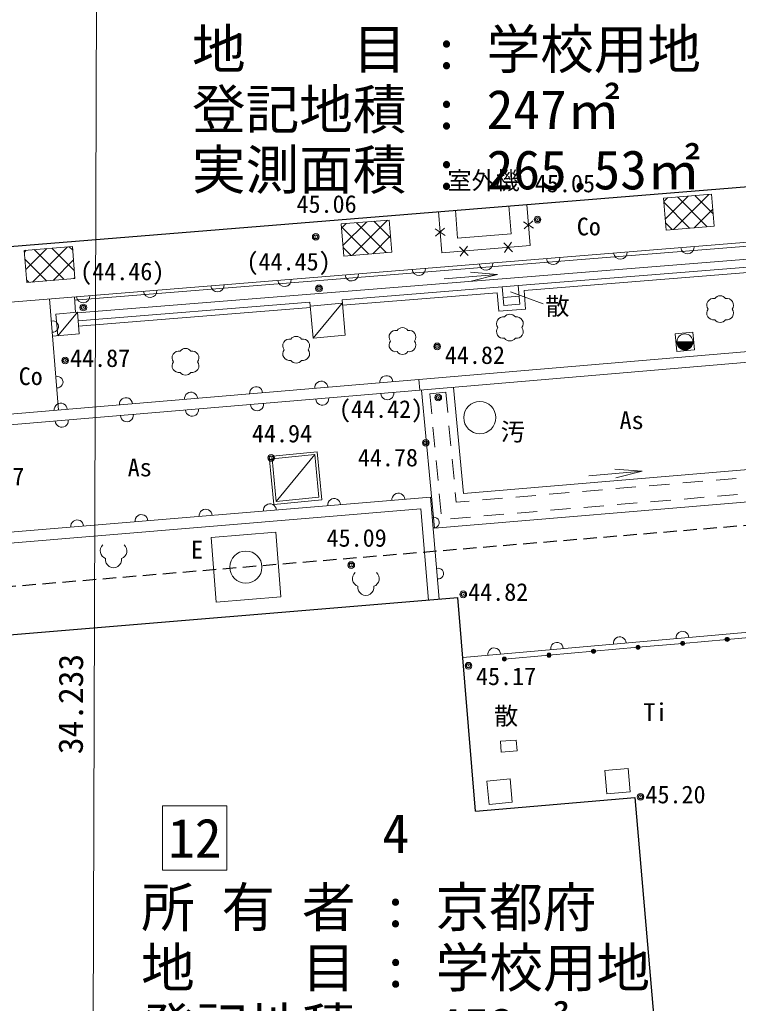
# Model space of a CAD drawing. Units: millimetres, scale not verified. Extents: x -29071210 to -28860960, y -117775216 to -117329466.
# Drawn here: x -28939786 to -28926377, y -117572019 to -117553674 of the extents above; entities that cross this region are included whole.
import ezdxf
from ezdxf.enums import TextEntityAlignment as Align

# ---------------------------------------------------------------- set-up
doc = ezdxf.new("R2010")
doc.units = ezdxf.units.MM
doc.header["$LTSCALE"] = 250
doc.header["$PDMODE"] = 32
doc.header["$PDSIZE"] = 125
doc.linetypes.add('USER4', pattern=[2.5, 1.5, -1])
doc.linetypes.add('USER6', pattern=[1.5, 1, -0.5])
for name, color, linetype, lineweight in [('S-SUV', 7, 'Continuous', 13), ('S-SUV-HTXT', 7, 'Continuous', 13), ('S-SUV-ROW', 7, 'Continuous', 15), ('S-SUV-SRVR', 3, 'Continuous', 13), ('S-SUV-STR', 1, 'Continuous', 25)]:
    doc.layers.add(name, color=color, linetype=linetype, lineweight=lineweight)
doc.styles.add('ＭＳ ゴシック', font='')
doc.styles.get('ＭＳ ゴシック').set_extended_font_data('MS Gothic')

# ---------------------------------------------------------------- blocks, each defined once
blk = doc.blocks.new('植樹')
at = {"color": 7, "linetype": 'Continuous', "lineweight": 13}
for centre, radius, start, end in [((-0.5, 0.3), 0.5, 79.16209, 216.8699), ((0, 0.5), 0.499, 35.63102, 144.36898), ((0.5, 0.3), 0.5, 323.1301, 100.83791), ((-0.5, -0.3), 0.5, 143.1301, 280.83791), ((0.5, -0.3), 0.5, 259.16209, 36.8699), ((0, -0.5), 0.499, 215.63102, 324.36898)]:
    blk.add_arc(centre, radius, start, end, dxfattribs=at)
blk = doc.blocks.new('ﾌﾟﾛｯﾄﾏｰｸ-03_1')
at = {"color": 3, "linetype": 'Continuous', "lineweight": 25}
blk.add_circle((0, 0), 0.5, dxfattribs=at)
at = {"color": 3}
blk.add_point((0, 0), dxfattribs=at)
blk = doc.blocks.new('園庭')
at = {"color": 7, "linetype": 'Continuous', "lineweight": 13}
for centre, start, end in [((-0.4, 0.4), 131.41945, 251.14243), ((0.4, 0.4), 288.85757, 48.58055), ((0, -0.25), 172.14016, 7.85984)]:
    blk.add_arc(centre, 0.6, start, end, dxfattribs=at)
blk = doc.blocks.new('open_arrow')
at = {"color": 0, "linetype": 'Continuous', "lineweight": -2}
blk.add_lwpolyline([(7.5, 1.25), (0, 0), (7.5, -1.25)], dxfattribs=at)
blk = doc.blocks.new('防犯灯')
at = {"color": 7, "linetype": 'Continuous', "lineweight": 13}
for p, q in [((-0.6, 0), (0.6, 0)), ((-0.6, -0.02), (0.6, -0.02)), ((-0.599, -0.04), (0.599, -0.04)), ((-0.597, -0.06), (0.597, -0.06)), ((-0.595, -0.08), (0.595, -0.08)), ((-0.592, -0.1), (0.592, -0.1)), ((-0.588, -0.12), (0.588, -0.12)), ((-0.583, -0.14), (0.583, -0.14)), ((-0.578, -0.16), (0.578, -0.16)), ((-0.572, -0.18), (0.572, -0.18)), ((0.566, -0.2), (-0.566, -0.2)), ((0.558, -0.22), (-0.558, -0.22)), ((0.55, -0.24), (-0.55, -0.24)), ((0.541, -0.26), (-0.541, -0.26)), ((0.531, -0.28), (-0.531, -0.28)), ((0.52, -0.3), (-0.52, -0.3)), ((0.508, -0.32), (-0.508, -0.32)), ((0.494, -0.34), (-0.494, -0.34)), ((0.48, -0.36), (-0.48, -0.36)), ((0.464, -0.38), (-0.464, -0.38)), ((-0.447, -0.4), (0.447, -0.4)), ((-0.428, -0.42), (0.428, -0.42)), ((-0.408, -0.44), (0.408, -0.44)), ((-0.385, -0.46), (0.385, -0.46)), ((-0.36, -0.48), (0.36, -0.48)), ((-0.332, -0.5), (0.332, -0.5)), ((-0.299, -0.52), (0.299, -0.52)), ((-0.262, -0.54), (0.262, -0.54)), ((-0.215, -0.56), (0.215, -0.56)), ((-0.154, -0.58), (0.154, -0.58))]:
    blk.add_line(p, q, dxfattribs=at)
blk.add_circle((0, 0), 0.6, dxfattribs=at)

msp = doc.modelspace()

# ---------------------------------------------------------------- hatches: boundary and pattern name
at = {"layer": 'S-SUV'}
h = msp.add_hatch(dxfattribs=at)
h.set_pattern_fill('USER', color=256, style=0, pattern_type=2)
h.set_pattern_definition([(44.99, (-28927246.9, -117557248.5), (-176.74, 176.81), []), (314.99, (-28927246.9, -117557248.5), (176.81, 176.74), [])])
h.paths.add_polyline_path([(-28926878.2, -117556928), (-28926829.7, -117557526.1), (-28927726.7, -117557598.8), (-28927775.2, -117557000.8)])
h = msp.add_hatch(dxfattribs=at)
h.set_pattern_fill('USER', color=256, style=0, pattern_type=2)
h.set_pattern_definition([(44.99, (-28933238.2, -117557726.7), (-176.74, 176.81), []), (314.99, (-28933238.2, -117557726.7), (176.81, 176.74), [])])
h.paths.add_polyline_path([(-28932889.3, -117557410.9), (-28932840.8, -117558009), (-28933737.8, -117558081.7), (-28933786.3, -117557483.7)])
h = msp.add_hatch(dxfattribs=at)
h.set_pattern_fill('USER', color=256, style=0, pattern_type=2)
h.set_pattern_definition([(44.99, (-28939229.6, -117558247.9), (-176.74, 176.81), []), (314.99, (-28939229.6, -117558247.9), (176.81, 176.74), [])])
h.paths.add_polyline_path([(-28938753.9, -117558501.9), (-28939650.9, -117558574.6), (-28939699.4, -117557976.6), (-28938802.4, -117557903.8)])

# ---------------------------------------------------------------- linework, layer by layer
for p, q in [((-28915596.6, -117556963.1), (-28948941.4, -117559667.9)), ((-28926878.2, -117556928), (-28927775.2, -117557000.8)), ((-28927775.2, -117557000.8), (-28927726.7, -117557598.8)), ((-28926829.7, -117557526.1), (-28926878.2, -117556928)), ((-28930659.7, -117557146.1), (-28930617.4, -117557667.9)), ((-28930259.8, -117557885.4), (-28930322, -117557118.7)), ((-28931974.2, -117557252.8), (-28931911.7, -117558023.7)), ((-28931656.5, -117557227), (-28931614.1, -117557748.7)), ((-28938760.2, -117558905.4), (-28921006.7, -117557483.1)), ((-28932889.3, -117557410.9), (-28933786.3, -117557483.7)), ((-28933786.3, -117557483.7), (-28933737.8, -117558081.7)), ((-28932840.8, -117558009), (-28932889.3, -117557410.9)), ((-28932036.6, -117557577.2), (-28931849.3, -117557699.2)), ((-28931860.4, -117557562.9), (-28932025.5, -117557713.5)), ((-28930197.3, -117557562.7), (-28930384.5, -117557441.4)), ((-28930373.5, -117557577), (-28930208.3, -117557427.2)), ((-28927726.7, -117557598.8), (-28926829.7, -117557526.1)), ((-28938707, -117559141.9), (-28920987.5, -117557722.3)), ((-28931614.1, -117557748.7), (-28930617.4, -117557667.9)), ((-28938802.4, -117557903.8), (-28939699.4, -117557976.6)), ((-28938753.9, -117558501.9), (-28938802.4, -117557903.8)), ((-28931911.7, -117558023.7), (-28930259.8, -117557885.4)), ((-28931579.1, -117557907.1), (-28931418.3, -117558071.1)), ((-28931564.3, -117558083.3), (-28931433.1, -117557894.9)), ((-28930753.1, -117557838), (-28930592.4, -117558001.9)), ((-28930738.4, -117558014.1), (-28930607.1, -117557825.8)), ((-28930483.6, -117558633.6), (-28920390.9, -117557825)), ((-28939699.4, -117557976.6), (-28939650.9, -117558574.6)), ((-28933737.8, -117558081.7), (-28932840.8, -117558009)), ((-28920967.6, -117557971.5), (-28930375.9, -117558725.3)), ((-28939650.9, -117558574.6), (-28938753.9, -117558501.9)), ((-28931867.6, -117558505.1), (-28930870.5, -117558429.2)), ((-28933771.6, -117558897), (-28930782.6, -117558657.5)), ((-28930782.6, -117558657.5), (-28930483.6, -117558633.6)), ((-28930755, -117559002.3), (-28930782.6, -117558657.5)), ((-28930456, -117558978.3), (-28930483.6, -117558633.6)), ((-28938741.7, -117559132.7), (-28938765.3, -117558842.4)), ((-28933763.1, -117558996.6), (-28930874.3, -117558765.2)), ((-28930846.7, -117559110), (-28930874.3, -117558765.2)), ((-28930766.6, -117558856.9), (-28930467.6, -117558832.9)), ((-28930348.3, -117559070), (-28930375.9, -117558725.3)), ((-28939059.9, -117560954.3), (-28939228.2, -117558880)), ((-28938694, -117559291.3), (-28934369.7, -117558944.9)), ((-28938685.4, -117559391), (-28934361.2, -117559044.5)), ((-28934369.7, -117558944.9), (-28934312.3, -117559612)), ((-28933766, -117558962.7), (-28934363.8, -117559014.2)), ((-28934312.3, -117559612), (-28933766, -117558962.7)), ((-28933714.5, -117559560.5), (-28933771.6, -117558897)), ((-28930456, -117558978.3), (-28930755, -117559002.3)), ((-28938708, -117559129.8), (-28939111, -117559164.7)), ((-28939111, -117559164.7), (-28939076.1, -117559567.8)), ((-28938708, -117559129.8), (-28939076.1, -117559567.8)), ((-28938673.1, -117559532.8), (-28938708, -117559129.8)), ((-28930348.3, -117559070), (-28930846.7, -117559110)), ((-28939171.7, -117559576), (-28938673.1, -117559532.8)), ((-28934312.3, -117559612), (-28933714.5, -117559560.5)), ((-28927226.1, -117559503.9), (-28927554.1, -117559534.9)), ((-28927554.1, -117559534.9), (-28927523.2, -117559862.9)), ((-28927195.1, -117559831.9), (-28927226.1, -117559503.9)), ((-28925864.2, -117559834.2), (-28932336.3, -117560386.7)), ((-28927523.2, -117559862.9), (-28927195.1, -117559831.9)), ((-28925851.6, -117560033.9), (-28932319.3, -117560586)), ((-28932336.1, -117560386.7), (-28947254.2, -117561645.9)), ((-28932319.3, -117560586), (-28932336.1, -117560386.7)), ((-28932319.3, -117560586), (-28947036.5, -117561828.3)), ((-28932290.6, -117560583.5), (-28932046.2, -117563156.8)), ((-28931692.8, -117560532.5), (-28931505, -117562509)), ((-28915993.4, -117561200), (-28931505, -117562509)), ((-28934236.1, -117561730.7), (-28935131.7, -117561819.4)), ((-28934280.9, -117561785.4), (-28935077, -117561864.2)), ((-28934998.2, -117562660.3), (-28934280.9, -117561785.4)), ((-28934202.1, -117562581.5), (-28934280.9, -117561785.4)), ((-28934147.4, -117562626.3), (-28934236.1, -117561730.7)), ((-28915943.6, -117561797.9), (-28932046.2, -117563156.8)), ((-28935131.7, -117561819.4), (-28935043, -117562715)), ((-28935077, -117561864.2), (-28934998.2, -117562660.3)), ((-28929169.4, -117562180.5), (-28928173, -117562096.4)), ((-28932121, -117562579), (-28942907, -117563479)), ((-28935043, -117562715), (-28934147.4, -117562626.3)), ((-28934998.2, -117562660.3), (-28934202.1, -117562581.5)), ((-28931960.1, -117564481.1), (-28932121, -117562579)), ((-28932303.5, -117562794.9), (-28942690.3, -117563661.6)), ((-28932159.4, -117564497.7), (-28932303.5, -117562794.9)), ((-28931517.2, -117565567.3), (-28925663.1, -117565049.8)), ((-28927416.8, -117565305.2), (-28926585.5, -117565231.7)), ((-28926585.5, -117565231.7), (-28925754.2, -117565158.2)), ((-28929910.7, -117565525.7), (-28929079.4, -117565452.2)), ((-28929079.4, -117565452.2), (-28928248.1, -117565378.7)), ((-28928248.1, -117565378.7), (-28927416.8, -117565305.2)), ((-28930742, -117565599.2), (-28929910.7, -117565525.7)), ((-28928432, -117567637.7), (-28928867, -117567676.7)), ((-28928867, -117567676.7), (-28928828, -117568111.7)), ((-28928393, -117568072.7), (-28928432, -117567637.7)), ((-28930633, -117567835), (-28931068, -117567874)), ((-28930594, -117568270), (-28930633, -117567835)), ((-28931068, -117567874), (-28931029, -117568309)), ((-28928828, -117568111.7), (-28928393, -117568072.7)), ((-28931029, -117568309), (-28930594, -117568270))]:
    msp.add_line(p, q, dxfattribs=at)
at = {"layer": 'S-SUV', "linetype": 'USER4'}
for p, q in [((-28931834.8, -117560623.7), (-28932133.4, -117560652.1)), ((-28932133.4, -117560652.1), (-28931910.9, -117562994.9)), ((-28931834.8, -117560623.7), (-28931640.3, -117562671)), ((-28915831.5, -117561336.9), (-28931640.3, -117562671)), ((-28915806.6, -117561635.8), (-28931910.9, -117562994.9))]:
    msp.add_line(p, q, dxfattribs=at)
at = {"layer": 'S-SUV'}
for points in [[(-28935009.5, -117563233.5), (-28936215.5, -117563328.5), (-28936120.5, -117564534.5), (-28934914.5, -117564439.5)], [(-28930814, -117567129.8), (-28930519.5, -117567109.5), (-28930505.5, -117567312.7), (-28930800, -117567333)]]:
    msp.add_lwpolyline(points, close=True, dxfattribs=at)
for centre in [(-28931201, -117561096), (-28935565, -117563884)]:
    msp.add_circle(centre, 300, dxfattribs=at)
for centre, radius, start, end in [((-28927326.7, -117557913.9), 125.7, 184.95309, 4.32191), ((-28929832.3, -117558117.1), 125.7, 184.95309, 4.32191), ((-28928579.5, -117558015.5), 125.7, 184.95309, 4.32191), ((-28932337.9, -117558320.4), 125.7, 184.95309, 4.32191), ((-28931085.1, -117558218.8), 125.7, 184.95309, 4.32191), ((-28933590.7, -117558422), 125.7, 184.95309, 4.32191), ((-28936096.3, -117558625.2), 125.7, 184.95309, 4.32191), ((-28934843.5, -117558523.6), 125.7, 184.95309, 4.32191), ((-28938601.8, -117558828.5), 125.7, 184.95309, 4.32191), ((-28937349.1, -117558726.9), 125.7, 184.95309, 4.32191), ((-28939167, -117559397), 105.8, 264.18776, 105.08723), ((-28939082.9, -117560434.1), 105.8, 264.18776, 105.08723), ((-28932943.9, -117560435), 122, 3.40722, 186.24262), ((-28935374.2, -117560640.1), 122, 3.40722, 186.24262), ((-28934159, -117560537.6), 122, 3.40722, 186.24262), ((-28936589.3, -117560742.7), 122, 3.40722, 186.24262), ((-28932926.4, -117560640.3), 122, 183.39244, 6.25741), ((-28939019.6, -117560947.8), 122, 3.40722, 186.24262), ((-28937804.4, -117560845.3), 122, 3.40722, 186.24262), ((-28935356.1, -117560845.4), 122, 183.39244, 6.25741), ((-28934141.2, -117560742.8), 122, 183.39244, 6.25741), ((-28937785.7, -117561050.5), 122, 183.39244, 6.25741), ((-28936570.9, -117560947.9), 122, 183.39244, 6.25741), ((-28939000.5, -117561153), 122, 183.39244, 6.25741), ((-28932720.6, -117562624.4), 120.3, 2.55587, 186.98372), ((-28935117.5, -117562824.4), 120.3, 2.55587, 186.98372), ((-28933919.1, -117562724.4), 120.3, 2.55587, 186.98372), ((-28937514.4, -117563024.4), 120.3, 2.55587, 186.98372), ((-28936315.9, -117562924.4), 120.3, 2.55587, 186.98372), ((-28938712.8, -117563124.4), 120.3, 2.55587, 186.98372), ((-28932054.8, -117563052.3), 98.9, 259.5634, 110.10574), ((-28931974.4, -117564003.4), 98.9, 259.5634, 110.10574), ((-28927419.9, -117565197.8), 117.8, 1.52763, 188.57618), ((-28929761.6, -117565404.8), 117.8, 1.52763, 188.57618), ((-28928590.8, -117565301.3), 117.8, 1.52763, 188.57618), ((-28927416.8, -117565305.2), 37.5, 0, 180), ((-28927416.8, -117565305.2), 25, 0, 180), ((-28926585.5, -117565231.7), 37.5, 0, 180), ((-28926585.5, -117565231.7), 37.5, 180, 0), ((-28926585.5, -117565231.7), 25, 0, 180), ((-28926585.5, -117565231.7), 25, 180, 0), ((-28926585.5, -117565231.7), 12.5, 0, 180), ((-28926585.5, -117565231.7), 12.5, 180, 0), ((-28930932.4, -117565508.3), 117.8, 1.52763, 188.57618), ((-28929079.4, -117565452.2), 37.5, 0, 180), ((-28929079.4, -117565452.2), 37.5, 180, 0), ((-28929079.4, -117565452.2), 25, 0, 180), ((-28929079.4, -117565452.2), 25, 180, 0), ((-28929079.4, -117565452.2), 12.5, 0, 180), ((-28929079.4, -117565452.2), 12.5, 180, 0), ((-28928248.1, -117565378.7), 37.5, 0, 180), ((-28928248.1, -117565378.7), 37.5, 180, 0), ((-28928248.1, -117565378.7), 25, 0, 180), ((-28928248.1, -117565378.7), 25, 180, 0), ((-28928248.1, -117565378.7), 12.5, 0, 180), ((-28928248.1, -117565378.7), 12.5, 180, 0), ((-28927416.8, -117565305.2), 37.5, 180, 0), ((-28927416.8, -117565305.2), 25, 180, 0), ((-28927416.8, -117565305.2), 12.5, 0, 180), ((-28927416.8, -117565305.2), 12.5, 180, 0), ((-28930742, -117565599.2), 37.5, 0, 180), ((-28930742, -117565599.2), 37.5, 180, 0), ((-28930742, -117565599.2), 25, 0, 180), ((-28930742, -117565599.2), 25, 180, 0), ((-28930742, -117565599.2), 12.5, 0, 180), ((-28930742, -117565599.2), 12.5, 180, 0), ((-28929910.7, -117565525.7), 37.5, 0, 180), ((-28929910.7, -117565525.7), 37.5, 180, 0), ((-28929910.7, -117565525.7), 25, 0, 180), ((-28929910.7, -117565525.7), 25, 180, 0), ((-28929910.7, -117565525.7), 12.5, 0, 180), ((-28929910.7, -117565525.7), 12.5, 180, 0)]:
    msp.add_arc(centre, radius, start, end, dxfattribs=at)
at = {"layer": 'S-SUV-HTXT'}
msp.add_line((-28930625.5, -117558747.1), (-28930018.3, -117558970.8), dxfattribs=at)
at = {"layer": 'S-SUV-HTXT', "lineweight": 15}
msp.add_lwpolyline([(-28935919.1, -117568338.2), (-28937119.1, -117568338.2), (-28937119.1, -117569538.2), (-28935919.1, -117569538.2)], close=True, dxfattribs=at)
at = {"layer": 'S-SUV-ROW'}
msp.add_line((-28938446.7, -117581812.8), (-28938334.1, -117547880.1), dxfattribs=at)
at = {"layer": 'S-SUV-STR'}
for p, q in [((-28954007, -117559040), (-28915396, -117555908)), ((-28946759, -117565713), (-28931610, -117564452)), ((-28931278.5, -117568434.9), (-28931610, -117564452)), ((-28931278.5, -117568434.9), (-28928305.5, -117568182.4)), ((-28928305.5, -117568182.4), (-28926769, -117586277))]:
    msp.add_line(p, q, dxfattribs=at)
at = {"layer": 'S-SUV-STR', "linetype": 'USER6'}
msp.add_line((-28946832, -117564815.3), (-28914860, -117562154), dxfattribs=at)

# ---------------------------------------------------------------- block references
at = {"layer": 'S-SUV', "xscale": 66.7, "yscale": 66.7}
for p, rotation in [((-28930870.5, -117558429.2), 184.4), ((-28928173, -117562096.4), 184.8)]:
    msp.add_blockref('open_arrow', p, dxfattribs=dict(at, rotation=rotation))
at = {"layer": 'S-SUV', "xscale": 250, "yscale": 250}
for name, p in [('植樹', (-28926717, -117559072)), ('植樹', (-28930639.1, -117559416.3)), ('植樹', (-28932644.1, -117559666.9)), ('植樹', (-28934627.1, -117559829.6)), ('防犯灯', (-28927374.6, -117559683.4)), ('植樹', (-28936692.2, -117560054.2)), ('園庭', (-28938033.6, -117563682.7)), ('園庭', (-28933326.6, -117564198.9))]:
    msp.add_blockref(name, p, dxfattribs=at)
at = {"layer": 'S-SUV-SRVR', "xscale": 75, "yscale": 75}
for p in [(-28930123, -117557403), (-28934262, -117557725), (-28934200.8, -117558685.7), (-28938598.3, -117559040.3), (-28931997, -117559767.1), (-28938937, -117560029), (-28931975.5, -117560721.3), (-28932208, -117561566), (-28935092.8, -117561847), (-28933599, -117563845), (-28931508.9, -117564391.3), (-28931413.1, -117565722.8), (-28928201.3, -117568167.6)]:
    msp.add_blockref('ﾌﾟﾛｯﾄﾏｰｸ-03_1', p, dxfattribs=at)

# ---------------------------------------------------------------- texts
at = {"layer": 'S-SUV-HTXT', "style": 'ＭＳ ゴシック'}
for s, height, p in [('地\u3000\u3000目 : 学校用地', 733.1, (-28936570, -117554808.6)), ('登記地積 : 247㎡', 733.1, (-28936570, -117555933.6)), ('実測面積 : 265.53㎡', 733.1, (-28936570, -117557058.6)), ('室外機', 329.9, (-28931804.8, -117556936.7)), ('As', 329.9, (-28928592.8, -117561409)), ('散', 329.9, (-28930934.3, -117566922.7)), ('Ti', 329.9, (-28928148.6, -117566851.1)), ('所 有 者 : 京都府', 733.1, (-28937519.1, -117570813.2)), ('地\u3000\u3000目 : 学校用地', 733.1, (-28937519.1, -117571938.2)), ('登記地積 : 452㎡', 733.1, (-28937519.1, -117573063.2))]:
    msp.add_text(s, height=height, dxfattribs=at).set_placement(p, align=Align.BOTTOM_LEFT)
for s, p in [('Co', (-28929391.1, -117557795.4)), ('散', (-28929978.2, -117559279.7)), ('Co', (-28939804, -117560587.2))]:
    msp.add_text(s, height=329.9, rotation=359.989, dxfattribs=at).set_placement(p, align=Align.BOTTOM_LEFT)
for s, height, p in [('汚', 329.9, (-28930584.9, -117561359.1)), ('As', 329.9, (-28937545.7, -117562025.1)), ('E', 329.9, (-28936476.1, -117563558.1)), ('12', 733.1, (-28936519.1, -117568938.2))]:
    msp.add_text(s, height=height, dxfattribs=at).set_placement(p, align=Align.MIDDLE_CENTER)
msp.add_text('34.233', height=458.2, rotation=89.81, dxfattribs=at).set_placement((-28938833.2, -117566437.2), align=Align.MIDDLE_CENTER)
msp.add_text('4', height=733.1, dxfattribs=at).set_placement((-28932519.1, -117569438.2), align=Align.BOTTOM_RIGHT)
at = {"layer": 'S-SUV-SRVR', "style": 'ＭＳ ゴシック'}
for s, p in [('45.05', (-28930173.4, -117556991.8)), ('45.06', (-28934620.8, -117557375.3)), ('44.82', (-28931853.1, -117560193.2)), ('44.87', (-28938846.1, -117560249.2)), ('44.94', (-28935452.3, -117561655.3)), ('44.78', (-28933476.4, -117562103.5)), ('45.17', (-28940820.1, -117562456.2)), ('45.09', (-28934059.5, -117563602)), ('44.82', (-28931418.1, -117564611.5)), ('45.17', (-28931271.8, -117566183.2)), ('45.20', (-28928110.5, -117568387.8))]:
    msp.add_text(s, height=329.9, dxfattribs=at).set_placement(p, align=Align.BOTTOM_LEFT)
for s, p in [('(44.45)', (-28934768.3, -117558448.1)), ('(44.46)', (-28937871.3, -117558632.5)), ('(44.42)', (-28933043.2, -117561199.2))]:
    msp.add_text(s, height=329.9, dxfattribs=at).set_placement(p, align=Align.BOTTOM_CENTER)

doc.saveas('drawing.dxf')
